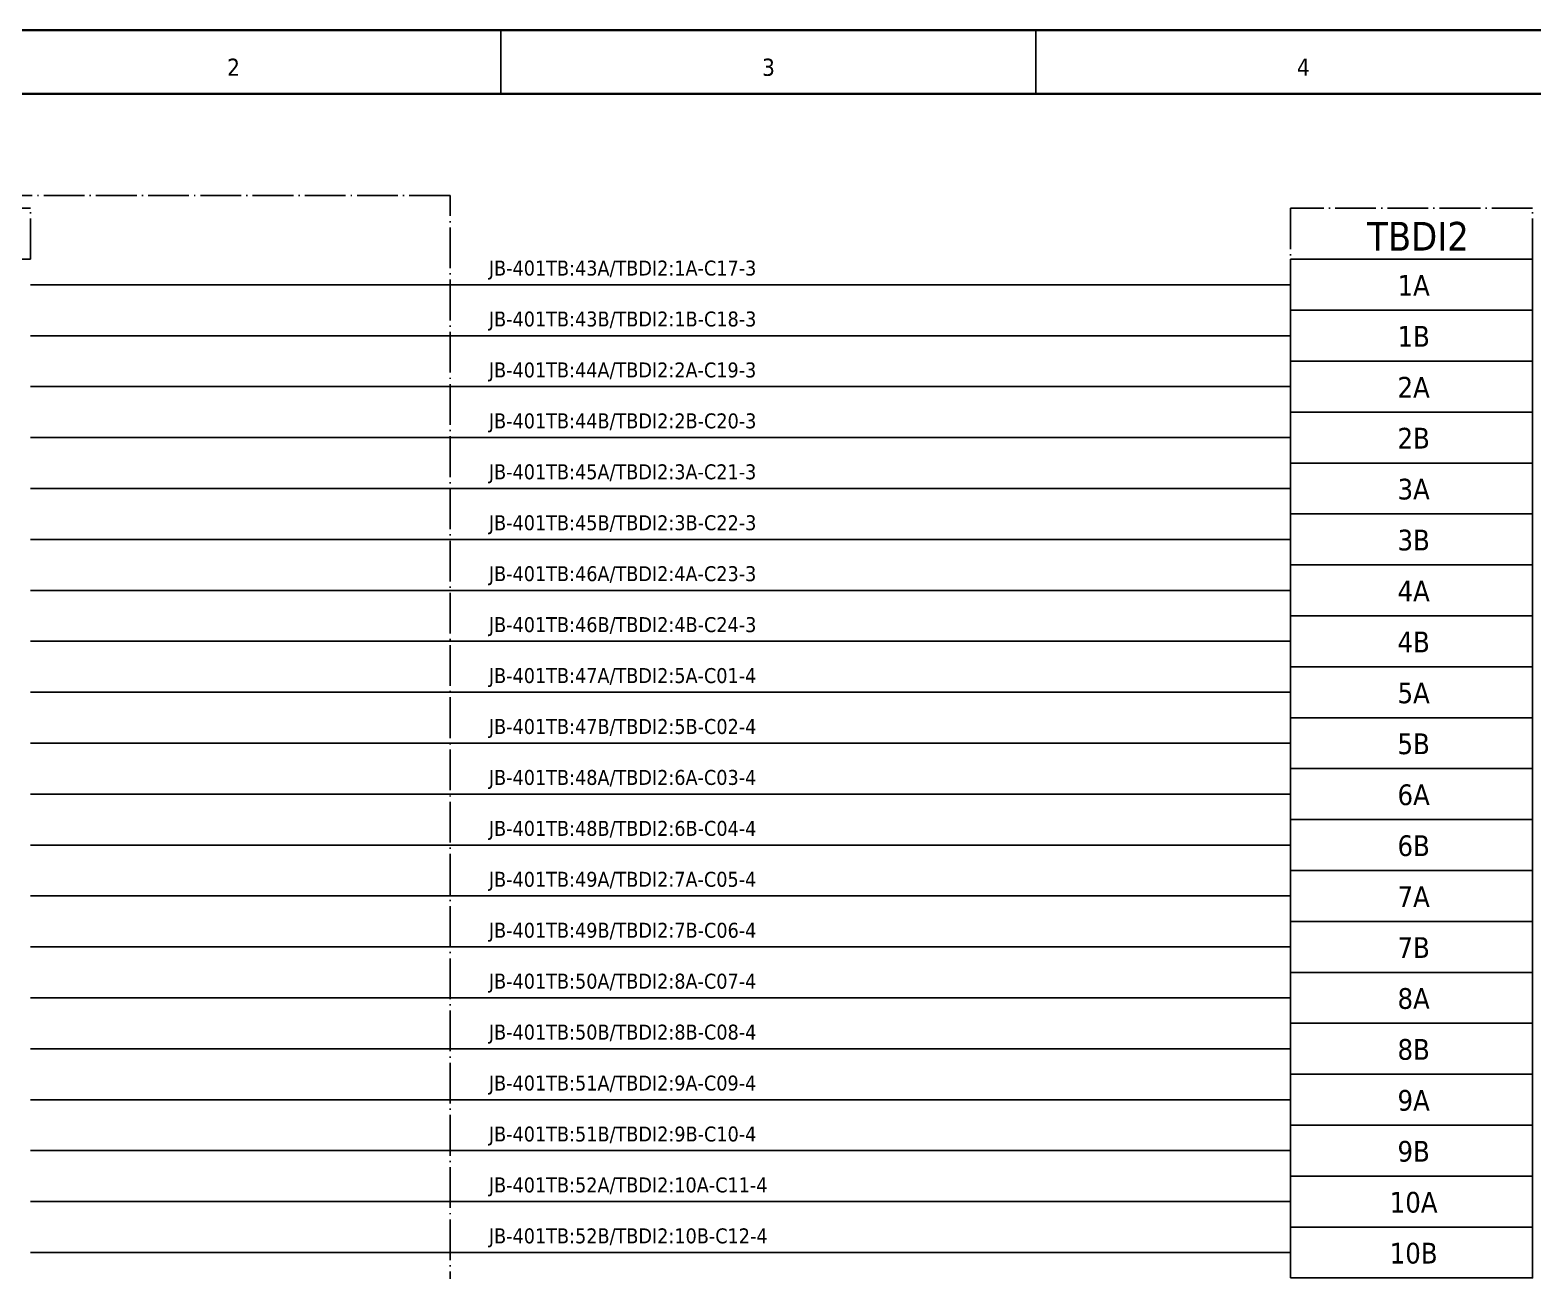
# Model space of a CAD drawing. Header units: millimetres. Extents: x 0 to 1792788, y -13 to 262234.
# Drawn here: x 89 to 207, y 199.6 to 297 of the extents above; entities that cross this region are included whole.
import ezdxf
from ezdxf.enums import TextEntityAlignment as Align

# ---------------------------------------------------------------- set-up
doc = ezdxf.new("R2010")
doc.units = ezdxf.units.MM
doc.linetypes.add('EPL_DASHDOT', pattern=[1, 0.8, -0.1, 0, -0.1])
for name, color, linetype, lineweight in [('EPLAN108', 5, 'Continuous', 35), ('EPLAN201', 7, 'Continuous', 35), ('EPLAN300', 5, 'Continuous', 25), ('EPLAN307', 134, 'EPL_DASHDOT', 25), ('EPLAN311', 7, 'Continuous', 25), ('EPLAN400', 5, 'Continuous', 35), ('EPLAN405', 7, 'Continuous', 25), ('EPLAN421', 5, 'Continuous', 35), ('EPLAN433', 251, 'Continuous', 35), ('EPLAN451', 7, 'Continuous', 35), ('EPLAN452', 7, 'Continuous', 35), ('EPLAN453', 7, 'Continuous', 35), ('EPLAN500', 7, 'Continuous', 35), ('EPLAN501', 7, 'Continuous', 35), ('EPLAN502', 7, 'Continuous', 35), ('EPLAN503', 7, 'Continuous', 35), ('EPLAN504', 7, 'Continuous', 35)]:
    doc.layers.add(name, color=color, linetype=linetype, lineweight=lineweight)
doc.styles.add('Tahoma', font='')
doc.styles.get('Tahoma').set_extended_font_data('Tahoma')

# ---------------------------------------------------------------- blocks, each defined once
blk = doc.blocks.new('EPLFRAME')
at = {"layer": 'EPLAN201', "linetype": 'Continuous', "lineweight": 25, "ltscale": 4}
for p, q in [((126, 297), (126, 292)), ((168, 297), (168, 292))]:
    blk.add_line(p, q, dxfattribs=at)
at = {"layer": 'EPLAN201', "linetype": 'Continuous', "lineweight": 35, "ltscale": 4}
blk.add_line((0, 292), (420, 292), dxfattribs=at)
blk.add_lwpolyline([(0, 0), (420, 0), (420, 297), (0, 297)], close=True, dxfattribs=at)
at = {"layer": 'EPLAN451', "color": 7, "style": 'Tahoma'}
for tag, p, height in [('14_10014', (101, 12), 2.26), ('14_10015', (185, 12), 2.26), ('14_10011', (101, 5), 2.26), ('14_10013', (332, 5), 1.63), ('14_10151', (73, 1), 1.63), ('14_10300', (415, 1), 1.63)]:
    blk.add_attdef(tag, p, '', height=height, dxfattribs=at)
blk.add_attdef('4_25020', text='', height=1.63, dxfattribs=at).set_placement((413, 1), align=Align.RIGHT)
at = {"layer": 'EPLAN452', "color": 7, "style": 'Tahoma'}
for tag, p, height in [('4_11041', (1, 17), 2.26), ('4_11071[1]', (1, 13), 1.63), ('4_11074[1]', (21, 13), 1.63), ('4_11070[1]', (41, 13), 1.63), ('4_11024', (73, 13), 1.63), ('4_11011', (231, 12), 2.26), ('4_11030', (301, 12), 2.26), ('4_20132_1001', (374, 13), 1.63), ('4_11071[2]', (1, 9), 1.63), ('4_11074[2]', (21, 9), 1.63), ('4_11070[2]', (41, 9), 1.63), ('4_11022', (73, 9), 1.63), ('4_20134_1001', (374, 9), 1.63), ('4_11071[3]', (1, 5), 1.63), ('4_11074[3]', (21, 5), 1.63), ('4_11070[3]', (41, 5), 1.63), ('4_11080', (73, 5), 1.63), ('4_11059', (301, 5), 1.63)]:
    blk.add_attdef(tag, p, '', height=height, dxfattribs=at)
for tag, height, p in [('4_11040', 2.26, (419, 17)), ('4_11000', 1.63, (419, 5)), ('4_11085', 1.63, (141, 1)), ('4_11086', 1.63, (183, 1))]:
    blk.add_attdef(tag, text='', height=height, dxfattribs=at).set_placement(p, align=Align.RIGHT)
at = {"layer": 'EPLAN453', "color": 7, "style": 'Tahoma'}
for tag, p in [('53_19005_1', (21, 293)), ('53_19005', (63, 293)), ('53_19005_8', (105, 293)), ('53_19005_6', (147, 293)), ('53_19005_7', (189, 293)), ('53_19005_9', (231, 293)), ('53_19005_3', (273, 293)), ('53_19005_2', (315, 293)), ('53_19005_4', (357, 293)), ('53_19005_5', (399, 293))]:
    blk.add_attdef(tag, text='', height=1.35, dxfattribs=at).set_placement(p, align=Align.BOTTOM_CENTER)
blk = doc.blocks.new('EPLSYM_LibrarySPECIAL_en_US_Symbol427_Variant5_Placement1')
at = {"layer": 'EPLAN421', "color": 5, "style": 'Tahoma'}
for tag, p in [('17_20029[1]', (-0.9525, 3.335)), ('17_20029[2]', (20.0025, 3.335))]:
    blk.add_attdef(tag, text='', height=1.1739, dxfattribs=at).set_placement(p, align=Align.BOTTOM_RIGHT)
at = {"layer": 'EPLAN433', "color": 251, "style": 'Tahoma'}
blk.add_attdef('17_20406_1', text='', height=1.6254, dxfattribs=at).set_placement((0.9525, 1.5875), align=Align.BOTTOM_RIGHT)
blk.add_attdef('17_20406', text='', height=1.6254, dxfattribs=at).set_placement((0.9525, 1.5875), align=Align.BOTTOM_LEFT)
blk = doc.blocks.new('EPLSYM_LibrarySPECIAL_en_US_Symbol427_Variant5_Placement1_1')
at = {"layer": 'EPLAN421', "color": 5, "style": 'Tahoma'}
for tag, p in [('17_20029[1]', (-0.9525, 3.335)), ('17_20029[2]', (20.0025, 3.335))]:
    blk.add_attdef(tag, text='', height=1.1739, dxfattribs=at).set_placement(p, align=Align.BOTTOM_RIGHT)
at = {"layer": 'EPLAN433', "color": 251, "style": 'Tahoma'}
blk.add_attdef('17_20406_1', text='', height=1.6254, dxfattribs=at).set_placement((0.9525, 1.5875), align=Align.BOTTOM_RIGHT)
blk.add_attdef('17_20406', text='', height=1.6254, dxfattribs=at).set_placement((0.9525, 1.5875), align=Align.BOTTOM_LEFT)
blk = doc.blocks.new('EPLSYM_LibrarySPECIAL_en_US_Symbol427_Variant5_Placement1_2')
at = {"layer": 'EPLAN421', "color": 5, "style": 'Tahoma'}
for tag, p in [('17_20029[1]', (-0.9525, 3.335)), ('17_20029[2]', (20.0025, 3.335))]:
    blk.add_attdef(tag, text='', height=1.1739, dxfattribs=at).set_placement(p, align=Align.BOTTOM_RIGHT)
at = {"layer": 'EPLAN433', "color": 251, "style": 'Tahoma'}
blk.add_attdef('17_20406_1', text='', height=1.6254, dxfattribs=at).set_placement((0.9525, 1.5875), align=Align.BOTTOM_RIGHT)
blk.add_attdef('17_20406', text='', height=1.6254, dxfattribs=at).set_placement((0.9525, 1.5875), align=Align.BOTTOM_LEFT)
blk = doc.blocks.new('EPLSYM_LibrarySPECIAL_en_US_Symbol427_Variant5_Placement1_3')
at = {"layer": 'EPLAN421', "color": 5, "style": 'Tahoma'}
for tag, p in [('17_20029[1]', (-0.9525, 3.335)), ('17_20029[2]', (20.0025, 3.335))]:
    blk.add_attdef(tag, text='', height=1.1739, dxfattribs=at).set_placement(p, align=Align.BOTTOM_RIGHT)
at = {"layer": 'EPLAN433', "color": 251, "style": 'Tahoma'}
blk.add_attdef('17_20406_1', text='', height=1.6254, dxfattribs=at).set_placement((0.9525, 1.5875), align=Align.BOTTOM_RIGHT)
blk.add_attdef('17_20406', text='', height=1.6254, dxfattribs=at).set_placement((0.9525, 1.5875), align=Align.BOTTOM_LEFT)
blk = doc.blocks.new('EPLSYM_LibrarySPECIAL_en_US_Symbol427_Variant5_Placement1_4')
at = {"layer": 'EPLAN421', "color": 5, "style": 'Tahoma'}
for tag, p in [('17_20029[1]', (-0.9525, 3.335)), ('17_20029[2]', (20.0025, 3.335))]:
    blk.add_attdef(tag, text='', height=1.1739, dxfattribs=at).set_placement(p, align=Align.BOTTOM_RIGHT)
at = {"layer": 'EPLAN433', "color": 251, "style": 'Tahoma'}
blk.add_attdef('17_20406_1', text='', height=1.6254, dxfattribs=at).set_placement((0.9525, 1.5875), align=Align.BOTTOM_RIGHT)
blk.add_attdef('17_20406', text='', height=1.6254, dxfattribs=at).set_placement((0.9525, 1.5875), align=Align.BOTTOM_LEFT)
blk = doc.blocks.new('EPLSYM_LibrarySPECIAL_en_US_Symbol427_Variant5_Placement1_5')
at = {"layer": 'EPLAN421', "color": 5, "style": 'Tahoma'}
for tag, p in [('17_20029[1]', (-0.9525, 3.335)), ('17_20029[2]', (20.0025, 3.335))]:
    blk.add_attdef(tag, text='', height=1.1739, dxfattribs=at).set_placement(p, align=Align.BOTTOM_RIGHT)
at = {"layer": 'EPLAN433', "color": 251, "style": 'Tahoma'}
blk.add_attdef('17_20406_1', text='', height=1.6254, dxfattribs=at).set_placement((0.9525, 1.5875), align=Align.BOTTOM_RIGHT)
blk.add_attdef('17_20406', text='', height=1.6254, dxfattribs=at).set_placement((0.9525, 1.5875), align=Align.BOTTOM_LEFT)
blk = doc.blocks.new('EPLSYM_LibrarySPECIAL_en_US_Symbol427_Variant5_Placement1_6')
at = {"layer": 'EPLAN421', "color": 5, "style": 'Tahoma'}
for tag, p in [('17_20029[1]', (-0.9525, 3.335)), ('17_20029[2]', (20.0025, 3.335))]:
    blk.add_attdef(tag, text='', height=1.1739, dxfattribs=at).set_placement(p, align=Align.BOTTOM_RIGHT)
at = {"layer": 'EPLAN433', "color": 251, "style": 'Tahoma'}
blk.add_attdef('17_20406_1', text='', height=1.6254, dxfattribs=at).set_placement((0.9525, 1.5875), align=Align.BOTTOM_RIGHT)
blk.add_attdef('17_20406', text='', height=1.6254, dxfattribs=at).set_placement((0.9525, 1.5875), align=Align.BOTTOM_LEFT)
blk = doc.blocks.new('EPLSYM_LibrarySPECIAL_en_US_Symbol427_Variant5_Placement1_7')
at = {"layer": 'EPLAN421', "color": 5, "style": 'Tahoma'}
for tag, p in [('17_20029[1]', (-0.9525, 3.335)), ('17_20029[2]', (20.0025, 3.335))]:
    blk.add_attdef(tag, text='', height=1.1739, dxfattribs=at).set_placement(p, align=Align.BOTTOM_RIGHT)
at = {"layer": 'EPLAN433', "color": 251, "style": 'Tahoma'}
blk.add_attdef('17_20406_1', text='', height=1.6254, dxfattribs=at).set_placement((0.9525, 1.5875), align=Align.BOTTOM_RIGHT)
blk.add_attdef('17_20406', text='', height=1.6254, dxfattribs=at).set_placement((0.9525, 1.5875), align=Align.BOTTOM_LEFT)
blk = doc.blocks.new('EPLSYM_LibrarySPECIAL_en_US_Symbol427_Variant5_Placement1_8')
at = {"layer": 'EPLAN421', "color": 5, "style": 'Tahoma'}
for tag, p in [('17_20029[1]', (-0.9525, 3.335)), ('17_20029[2]', (20.0025, 3.335))]:
    blk.add_attdef(tag, text='', height=1.1739, dxfattribs=at).set_placement(p, align=Align.BOTTOM_RIGHT)
at = {"layer": 'EPLAN433', "color": 251, "style": 'Tahoma'}
blk.add_attdef('17_20406_1', text='', height=1.6254, dxfattribs=at).set_placement((0.9525, 1.5875), align=Align.BOTTOM_RIGHT)
blk.add_attdef('17_20406', text='', height=1.6254, dxfattribs=at).set_placement((0.9525, 1.5875), align=Align.BOTTOM_LEFT)
blk = doc.blocks.new('EPLSYM_LibrarySPECIAL_en_US_Symbol427_Variant5_Placement1_9')
at = {"layer": 'EPLAN421', "color": 5, "style": 'Tahoma'}
for tag, p in [('17_20029[1]', (-0.9525, 3.335)), ('17_20029[2]', (20.0025, 3.335))]:
    blk.add_attdef(tag, text='', height=1.1739, dxfattribs=at).set_placement(p, align=Align.BOTTOM_RIGHT)
at = {"layer": 'EPLAN433', "color": 251, "style": 'Tahoma'}
blk.add_attdef('17_20406_1', text='', height=1.6254, dxfattribs=at).set_placement((0.9525, 1.5875), align=Align.BOTTOM_RIGHT)
blk.add_attdef('17_20406', text='', height=1.6254, dxfattribs=at).set_placement((0.9525, 1.5875), align=Align.BOTTOM_LEFT)
blk = doc.blocks.new('EPLSYM_LibrarySPECIAL_en_US_Symbol427_Variant5_Placement1_10')
at = {"layer": 'EPLAN421', "color": 5, "style": 'Tahoma'}
for tag, p in [('17_20029[1]', (-0.9525, 3.335)), ('17_20029[2]', (20.0025, 3.335))]:
    blk.add_attdef(tag, text='', height=1.1739, dxfattribs=at).set_placement(p, align=Align.BOTTOM_RIGHT)
at = {"layer": 'EPLAN433', "color": 251, "style": 'Tahoma'}
blk.add_attdef('17_20406_1', text='', height=1.6254, dxfattribs=at).set_placement((0.9525, 1.5875), align=Align.BOTTOM_RIGHT)
blk.add_attdef('17_20406', text='', height=1.6254, dxfattribs=at).set_placement((0.9525, 1.5875), align=Align.BOTTOM_LEFT)
blk = doc.blocks.new('EPLSYM_LibrarySPECIAL_en_US_Symbol427_Variant5_Placement1_11')
at = {"layer": 'EPLAN421', "color": 5, "style": 'Tahoma'}
for tag, p in [('17_20029[1]', (-0.9525, 3.335)), ('17_20029[2]', (20.0025, 3.335))]:
    blk.add_attdef(tag, text='', height=1.1739, dxfattribs=at).set_placement(p, align=Align.BOTTOM_RIGHT)
at = {"layer": 'EPLAN433', "color": 251, "style": 'Tahoma'}
blk.add_attdef('17_20406_1', text='', height=1.6254, dxfattribs=at).set_placement((0.9525, 1.5875), align=Align.BOTTOM_RIGHT)
blk.add_attdef('17_20406', text='', height=1.6254, dxfattribs=at).set_placement((0.9525, 1.5875), align=Align.BOTTOM_LEFT)
blk = doc.blocks.new('EPLSYM_LibrarySPECIAL_en_US_Symbol427_Variant5_Placement1_12')
at = {"layer": 'EPLAN421', "color": 5, "style": 'Tahoma'}
for tag, p in [('17_20029[1]', (-0.9525, 3.335)), ('17_20029[2]', (20.0025, 3.335))]:
    blk.add_attdef(tag, text='', height=1.1739, dxfattribs=at).set_placement(p, align=Align.BOTTOM_RIGHT)
at = {"layer": 'EPLAN433', "color": 251, "style": 'Tahoma'}
blk.add_attdef('17_20406_1', text='', height=1.6254, dxfattribs=at).set_placement((0.9525, 1.5875), align=Align.BOTTOM_RIGHT)
blk.add_attdef('17_20406', text='', height=1.6254, dxfattribs=at).set_placement((0.9525, 1.5875), align=Align.BOTTOM_LEFT)
blk = doc.blocks.new('EPLSYM_LibrarySPECIAL_en_US_Symbol427_Variant5_Placement1_13')
at = {"layer": 'EPLAN421', "color": 5, "style": 'Tahoma'}
for tag, p in [('17_20029[1]', (-0.9525, 3.335)), ('17_20029[2]', (20.0025, 3.335))]:
    blk.add_attdef(tag, text='', height=1.1739, dxfattribs=at).set_placement(p, align=Align.BOTTOM_RIGHT)
at = {"layer": 'EPLAN433', "color": 251, "style": 'Tahoma'}
blk.add_attdef('17_20406_1', text='', height=1.6254, dxfattribs=at).set_placement((0.9525, 1.5875), align=Align.BOTTOM_RIGHT)
blk.add_attdef('17_20406', text='', height=1.6254, dxfattribs=at).set_placement((0.9525, 1.5875), align=Align.BOTTOM_LEFT)
blk = doc.blocks.new('EPLSYM_LibrarySPECIAL_en_US_Symbol427_Variant5_Placement1_14')
at = {"layer": 'EPLAN421', "color": 5, "style": 'Tahoma'}
for tag, p in [('17_20029[1]', (-0.9525, 3.335)), ('17_20029[2]', (20.0025, 3.335))]:
    blk.add_attdef(tag, text='', height=1.1739, dxfattribs=at).set_placement(p, align=Align.BOTTOM_RIGHT)
at = {"layer": 'EPLAN433', "color": 251, "style": 'Tahoma'}
blk.add_attdef('17_20406_1', text='', height=1.6254, dxfattribs=at).set_placement((0.9525, 1.5875), align=Align.BOTTOM_RIGHT)
blk.add_attdef('17_20406', text='', height=1.6254, dxfattribs=at).set_placement((0.9525, 1.5875), align=Align.BOTTOM_LEFT)
blk = doc.blocks.new('EPLSYM_LibrarySPECIAL_en_US_Symbol427_Variant5_Placement1_15')
at = {"layer": 'EPLAN421', "color": 5, "style": 'Tahoma'}
for tag, p in [('17_20029[1]', (-0.9525, 3.335)), ('17_20029[2]', (20.0025, 3.335))]:
    blk.add_attdef(tag, text='', height=1.1739, dxfattribs=at).set_placement(p, align=Align.BOTTOM_RIGHT)
at = {"layer": 'EPLAN433', "color": 251, "style": 'Tahoma'}
blk.add_attdef('17_20406_1', text='', height=1.6254, dxfattribs=at).set_placement((0.9525, 1.5875), align=Align.BOTTOM_RIGHT)
blk.add_attdef('17_20406', text='', height=1.6254, dxfattribs=at).set_placement((0.9525, 1.5875), align=Align.BOTTOM_LEFT)
blk = doc.blocks.new('EPLSYM_LibrarySPECIAL_en_US_Symbol427_Variant5_Placement1_16')
at = {"layer": 'EPLAN421', "color": 5, "style": 'Tahoma'}
for tag, p in [('17_20029[1]', (-0.9525, 3.335)), ('17_20029[2]', (20.0025, 3.335))]:
    blk.add_attdef(tag, text='', height=1.1739, dxfattribs=at).set_placement(p, align=Align.BOTTOM_RIGHT)
at = {"layer": 'EPLAN433', "color": 251, "style": 'Tahoma'}
blk.add_attdef('17_20406_1', text='', height=1.6254, dxfattribs=at).set_placement((0.9525, 1.5875), align=Align.BOTTOM_RIGHT)
blk.add_attdef('17_20406', text='', height=1.6254, dxfattribs=at).set_placement((0.9525, 1.5875), align=Align.BOTTOM_LEFT)
blk = doc.blocks.new('EPLSYM_LibrarySPECIAL_en_US_Symbol427_Variant5_Placement1_17')
at = {"layer": 'EPLAN421', "color": 5, "style": 'Tahoma'}
for tag, p in [('17_20029[1]', (-0.9525, 3.335)), ('17_20029[2]', (20.0025, 3.335))]:
    blk.add_attdef(tag, text='', height=1.1739, dxfattribs=at).set_placement(p, align=Align.BOTTOM_RIGHT)
at = {"layer": 'EPLAN433', "color": 251, "style": 'Tahoma'}
blk.add_attdef('17_20406_1', text='', height=1.6254, dxfattribs=at).set_placement((0.9525, 1.5875), align=Align.BOTTOM_RIGHT)
blk.add_attdef('17_20406', text='', height=1.6254, dxfattribs=at).set_placement((0.9525, 1.5875), align=Align.BOTTOM_LEFT)
blk = doc.blocks.new('EPLSYM_LibrarySPECIAL_en_US_Symbol427_Variant5_Placement1_18')
at = {"layer": 'EPLAN421', "color": 5, "style": 'Tahoma'}
for tag, p in [('17_20029[1]', (-0.9525, 3.335)), ('17_20029[2]', (20.0025, 3.335))]:
    blk.add_attdef(tag, text='', height=1.1739, dxfattribs=at).set_placement(p, align=Align.BOTTOM_RIGHT)
at = {"layer": 'EPLAN433', "color": 251, "style": 'Tahoma'}
blk.add_attdef('17_20406_1', text='', height=1.6254, dxfattribs=at).set_placement((0.9525, 1.5875), align=Align.BOTTOM_RIGHT)
blk.add_attdef('17_20406', text='', height=1.6254, dxfattribs=at).set_placement((0.9525, 1.5875), align=Align.BOTTOM_LEFT)
blk = doc.blocks.new('EPLSYM_LibrarySPECIAL_en_US_Symbol427_Variant5_Placement1_19')
at = {"layer": 'EPLAN421', "color": 5, "style": 'Tahoma'}
for tag, p in [('17_20029[1]', (-0.9525, 3.335)), ('17_20029[2]', (20.0025, 3.335))]:
    blk.add_attdef(tag, text='', height=1.1739, dxfattribs=at).set_placement(p, align=Align.BOTTOM_RIGHT)
at = {"layer": 'EPLAN433', "color": 251, "style": 'Tahoma'}
blk.add_attdef('17_20406_1', text='', height=1.6254, dxfattribs=at).set_placement((0.9525, 1.5875), align=Align.BOTTOM_RIGHT)
blk.add_attdef('17_20406', text='', height=1.6254, dxfattribs=at).set_placement((0.9525, 1.5875), align=Align.BOTTOM_LEFT)
blk = doc.blocks.new('EPLSYM_LibrarySPECIAL_Symbol308_Variant0_Placement0')
at = {"layer": 'EPLAN405', "color": 7, "style": 'Tahoma'}
for tag, p in [('17_31011', (1.5, 6.35)), ('17_31002', (1.5, 0.5))]:
    blk.add_attdef(tag, text='', height=1.17, dxfattribs=at).set_placement(p, align=Align.BOTTOM_LEFT)
for tag, p in [('17_31004', (1.5, 4.4)), ('17_31003', (1.5, 2.45))]:
    blk.add_attdef(tag, p, '', height=1.17, dxfattribs=at)
blk = doc.blocks.new('EPLSYM_LibrarySPECIAL_Symbol2_Variant0_Placement1_22')
at = {"layer": 'EPLAN307', "lineweight": 25, "ltscale": 4}
blk.add_lwpolyline([(0, -182), (119, -182), (119, 0), (0, 0)], close=True, dxfattribs=at)
at = {"layer": 'EPLAN400', "color": 5, "style": 'Tahoma'}
blk.add_attdef('88_20010', text='', height=2.2575, dxfattribs=at).set_placement((-1.5, -0.9515), align=Align.TOP_RIGHT)
at = {"layer": 'EPLAN500', "color": 7, "style": 'Tahoma'}
blk.add_attdef('88_20027', text='', height=1.6254, dxfattribs=at).set_placement((-1.5, -4.57508), align=Align.TOP_RIGHT)
at = {"layer": 'EPLAN501', "color": 7, "style": 'Tahoma'}
blk.add_attdef('88_20011', text='', height=1.6254, dxfattribs=at).set_placement((-1.5, -9.97508), align=Align.TOP_RIGHT)
at = {"layer": 'EPLAN502', "color": 7, "style": 'Tahoma'}
blk.add_attdef('88_20025', text='', height=1.6254, dxfattribs=at).set_placement((-1.5, -12.67508), align=Align.TOP_RIGHT)
at = {"layer": 'EPLAN503', "color": 7, "style": 'Tahoma'}
blk.add_attdef('88_20024', text='', height=1.6254, dxfattribs=at).set_placement((-1.5, -15.37508), align=Align.TOP_RIGHT)
at = {"layer": 'EPLAN504', "color": 7, "style": 'Tahoma'}
blk.add_attdef('88_20901[1]', text='', height=1.6254, dxfattribs=at).set_placement((-1.5, -7.27508), align=Align.TOP_RIGHT)

msp = doc.modelspace()

# ---------------------------------------------------------------- linework, layer by layer
at = {"layer": 'EPLAN300', "lineweight": 25, "ltscale": 4}
for points in [[(188, 275), (207, 275), (207, 279), (188, 279)], [(188, 271), (207, 271), (207, 275), (188, 275)], [(188, 267), (207, 267), (207, 271), (188, 271)], [(188, 263), (207, 263), (207, 267), (188, 267)], [(188, 259), (207, 259), (207, 263), (188, 263)], [(188, 255), (207, 255), (207, 259), (188, 259)], [(188, 251), (207, 251), (207, 255), (188, 255)], [(188, 247), (207, 247), (207, 251), (188, 251)], [(188, 243), (207, 243), (207, 247), (188, 247)], [(188, 239), (207, 239), (207, 243), (188, 243)], [(188, 235), (207, 235), (207, 239), (188, 239)], [(188, 231), (207, 231), (207, 235), (188, 235)], [(188, 227), (207, 227), (207, 231), (188, 231)], [(188, 223), (207, 223), (207, 227), (188, 227)], [(188, 219), (207, 219), (207, 223), (188, 223)], [(188, 215), (207, 215), (207, 219), (188, 219)], [(188, 211), (207, 211), (207, 215), (188, 215)], [(188, 207), (207, 207), (207, 211), (188, 211)], [(188, 203), (207, 203), (207, 207), (188, 207)], [(188, 199), (207, 199), (207, 203), (188, 203)]]:
    msp.add_lwpolyline(points, close=True, dxfattribs=at)
at = {"layer": 'EPLAN307', "lineweight": 25, "ltscale": 4}
for points in [[(70.05, 279), (89.05, 279), (89.05, 283), (70.05, 283)], [(188, 279), (207, 279), (207, 283), (188, 283)]]:
    msp.add_lwpolyline(points, close=True, dxfattribs=at)
at = {"layer": 'EPLAN311', "color": 7, "ltscale": 4}
for p, q in [((188, 277), (89.05, 277)), ((188, 273), (89.05, 273)), ((188, 269), (89.05, 269)), ((188, 265), (89.05, 265)), ((188, 261), (89.05, 261)), ((188, 257), (89.05, 257)), ((188, 253), (89.05, 253)), ((188, 249), (89.05, 249)), ((188, 245), (89.05, 245)), ((188, 241), (89.05, 241)), ((188, 237), (89.05, 237)), ((188, 233), (89.05, 233)), ((188, 229), (89.05, 229)), ((188, 225), (89.05, 225)), ((188, 221), (89.05, 221)), ((188, 217), (89.05, 217)), ((188, 213), (89.05, 213)), ((188, 209), (89.05, 209)), ((188, 205), (89.05, 205)), ((188, 201), (89.05, 201))]:
    msp.add_line(p, q, dxfattribs=at)

# ---------------------------------------------------------------- block references
ref = msp.add_blockref('EPLFRAME', (0, 0))
ref.add_attrib('53_19005_6', '3', dxfattribs={"layer": 'EPLAN453', "color": 7, "height": 1.35, "style": 'Tahoma'}).set_placement((147, 293), align=Align.BOTTOM_CENTER)
ref.add_attrib('53_19005_7', '4', dxfattribs={"layer": 'EPLAN453', "color": 7, "height": 1.35, "style": 'Tahoma'}).set_placement((189, 293), align=Align.BOTTOM_CENTER)
ref.add_attrib('53_19005_8', '2', dxfattribs={"layer": 'EPLAN453', "color": 7, "height": 1.35, "style": 'Tahoma'}).set_placement((105, 293), align=Align.BOTTOM_CENTER)
msp.add_blockref('EPLSYM_LibrarySPECIAL_Symbol2_Variant0_Placement1_22', (3, 284))
ref = msp.add_blockref('EPLSYM_LibrarySPECIAL_Symbol308_Variant0_Placement0', (125, 277))
ref.add_attrib('17_31011', 'JB-401TB:43A/TBDI2:1A-C17-3', dxfattribs={"layer": 'EPLAN405', "color": 7, "height": 1.1739, "style": 'Tahoma'}).set_placement((125.05, 277.37), align=Align.BOTTOM_LEFT)
ref = msp.add_blockref('EPLSYM_LibrarySPECIAL_en_US_Symbol427_Variant5_Placement1', (188, 277))
ref.add_attrib('17_20011', '1A', dxfattribs={"layer": 'EPLAN501', "color": 7, "height": 1.625, "style": 'Tahoma'}).set_placement((197.66, 275.65), align=Align.BOTTOM_CENTER)
ref = msp.add_blockref('EPLSYM_LibrarySPECIAL_Symbol308_Variant0_Placement0', (125, 273))
ref.add_attrib('17_31011', 'JB-401TB:43B/TBDI2:1B-C18-3', dxfattribs={"layer": 'EPLAN405', "color": 7, "height": 1.1739, "style": 'Tahoma'}).set_placement((125.05, 273.37), align=Align.BOTTOM_LEFT)
ref = msp.add_blockref('EPLSYM_LibrarySPECIAL_en_US_Symbol427_Variant5_Placement1_1', (188, 273))
ref.add_attrib('17_20011', '1B', dxfattribs={"layer": 'EPLAN501', "color": 7, "height": 1.625, "style": 'Tahoma'}).set_placement((197.66, 271.65), align=Align.BOTTOM_CENTER)
ref = msp.add_blockref('EPLSYM_LibrarySPECIAL_Symbol308_Variant0_Placement0', (125, 269))
ref.add_attrib('17_31011', 'JB-401TB:44A/TBDI2:2A-C19-3', dxfattribs={"layer": 'EPLAN405', "color": 7, "height": 1.1739, "style": 'Tahoma'}).set_placement((125.05, 269.37), align=Align.BOTTOM_LEFT)
ref = msp.add_blockref('EPLSYM_LibrarySPECIAL_en_US_Symbol427_Variant5_Placement1_2', (188, 269))
ref.add_attrib('17_20011', '2A', dxfattribs={"layer": 'EPLAN501', "color": 7, "height": 1.625, "style": 'Tahoma'}).set_placement((197.66, 267.65), align=Align.BOTTOM_CENTER)
ref = msp.add_blockref('EPLSYM_LibrarySPECIAL_Symbol308_Variant0_Placement0', (125, 265))
ref.add_attrib('17_31011', 'JB-401TB:44B/TBDI2:2B-C20-3', dxfattribs={"layer": 'EPLAN405', "color": 7, "height": 1.1739, "style": 'Tahoma'}).set_placement((125.05, 265.37), align=Align.BOTTOM_LEFT)
ref = msp.add_blockref('EPLSYM_LibrarySPECIAL_en_US_Symbol427_Variant5_Placement1_3', (188, 265))
ref.add_attrib('17_20011', '2B', dxfattribs={"layer": 'EPLAN501', "color": 7, "height": 1.625, "style": 'Tahoma'}).set_placement((197.66, 263.65), align=Align.BOTTOM_CENTER)
ref = msp.add_blockref('EPLSYM_LibrarySPECIAL_Symbol308_Variant0_Placement0', (125, 261))
ref.add_attrib('17_31011', 'JB-401TB:45A/TBDI2:3A-C21-3', dxfattribs={"layer": 'EPLAN405', "color": 7, "height": 1.1739, "style": 'Tahoma'}).set_placement((125.05, 261.37), align=Align.BOTTOM_LEFT)
ref = msp.add_blockref('EPLSYM_LibrarySPECIAL_en_US_Symbol427_Variant5_Placement1_4', (188, 261))
ref.add_attrib('17_20011', '3A', dxfattribs={"layer": 'EPLAN501', "color": 7, "height": 1.625, "style": 'Tahoma'}).set_placement((197.66, 259.65), align=Align.BOTTOM_CENTER)
ref = msp.add_blockref('EPLSYM_LibrarySPECIAL_Symbol308_Variant0_Placement0', (125, 257))
ref.add_attrib('17_31011', 'JB-401TB:45B/TBDI2:3B-C22-3', dxfattribs={"layer": 'EPLAN405', "color": 7, "height": 1.1739, "style": 'Tahoma'}).set_placement((125.05, 257.37), align=Align.BOTTOM_LEFT)
ref = msp.add_blockref('EPLSYM_LibrarySPECIAL_en_US_Symbol427_Variant5_Placement1_5', (188, 257))
ref.add_attrib('17_20011', '3B', dxfattribs={"layer": 'EPLAN501', "color": 7, "height": 1.625, "style": 'Tahoma'}).set_placement((197.66, 255.65), align=Align.BOTTOM_CENTER)
ref = msp.add_blockref('EPLSYM_LibrarySPECIAL_Symbol308_Variant0_Placement0', (125, 253))
ref.add_attrib('17_31011', 'JB-401TB:46A/TBDI2:4A-C23-3', dxfattribs={"layer": 'EPLAN405', "color": 7, "height": 1.1739, "style": 'Tahoma'}).set_placement((125.05, 253.37), align=Align.BOTTOM_LEFT)
ref = msp.add_blockref('EPLSYM_LibrarySPECIAL_en_US_Symbol427_Variant5_Placement1_6', (188, 253))
ref.add_attrib('17_20011', '4A', dxfattribs={"layer": 'EPLAN501', "color": 7, "height": 1.625, "style": 'Tahoma'}).set_placement((197.66, 251.65), align=Align.BOTTOM_CENTER)
ref = msp.add_blockref('EPLSYM_LibrarySPECIAL_Symbol308_Variant0_Placement0', (125, 249))
ref.add_attrib('17_31011', 'JB-401TB:46B/TBDI2:4B-C24-3', dxfattribs={"layer": 'EPLAN405', "color": 7, "height": 1.1739, "style": 'Tahoma'}).set_placement((125.05, 249.37), align=Align.BOTTOM_LEFT)
ref = msp.add_blockref('EPLSYM_LibrarySPECIAL_en_US_Symbol427_Variant5_Placement1_7', (188, 249))
ref.add_attrib('17_20011', '4B', dxfattribs={"layer": 'EPLAN501', "color": 7, "height": 1.625, "style": 'Tahoma'}).set_placement((197.66, 247.65), align=Align.BOTTOM_CENTER)
ref = msp.add_blockref('EPLSYM_LibrarySPECIAL_Symbol308_Variant0_Placement0', (125, 245))
ref.add_attrib('17_31011', 'JB-401TB:47A/TBDI2:5A-C01-4', dxfattribs={"layer": 'EPLAN405', "color": 7, "height": 1.1739, "style": 'Tahoma'}).set_placement((125.05, 245.37), align=Align.BOTTOM_LEFT)
ref = msp.add_blockref('EPLSYM_LibrarySPECIAL_en_US_Symbol427_Variant5_Placement1_8', (188, 245))
ref.add_attrib('17_20011', '5A', dxfattribs={"layer": 'EPLAN501', "color": 7, "height": 1.625, "style": 'Tahoma'}).set_placement((197.66, 243.65), align=Align.BOTTOM_CENTER)
ref = msp.add_blockref('EPLSYM_LibrarySPECIAL_Symbol308_Variant0_Placement0', (125, 241))
ref.add_attrib('17_31011', 'JB-401TB:47B/TBDI2:5B-C02-4', dxfattribs={"layer": 'EPLAN405', "color": 7, "height": 1.1739, "style": 'Tahoma'}).set_placement((125.05, 241.37), align=Align.BOTTOM_LEFT)
ref = msp.add_blockref('EPLSYM_LibrarySPECIAL_en_US_Symbol427_Variant5_Placement1_9', (188, 241))
ref.add_attrib('17_20011', '5B', dxfattribs={"layer": 'EPLAN501', "color": 7, "height": 1.625, "style": 'Tahoma'}).set_placement((197.66, 239.65), align=Align.BOTTOM_CENTER)
ref = msp.add_blockref('EPLSYM_LibrarySPECIAL_Symbol308_Variant0_Placement0', (125, 237))
ref.add_attrib('17_31011', 'JB-401TB:48A/TBDI2:6A-C03-4', dxfattribs={"layer": 'EPLAN405', "color": 7, "height": 1.1739, "style": 'Tahoma'}).set_placement((125.05, 237.37), align=Align.BOTTOM_LEFT)
ref = msp.add_blockref('EPLSYM_LibrarySPECIAL_en_US_Symbol427_Variant5_Placement1_10', (188, 237))
ref.add_attrib('17_20011', '6A', dxfattribs={"layer": 'EPLAN501', "color": 7, "height": 1.625, "style": 'Tahoma'}).set_placement((197.66, 235.65), align=Align.BOTTOM_CENTER)
ref = msp.add_blockref('EPLSYM_LibrarySPECIAL_Symbol308_Variant0_Placement0', (125, 233))
ref.add_attrib('17_31011', 'JB-401TB:48B/TBDI2:6B-C04-4', dxfattribs={"layer": 'EPLAN405', "color": 7, "height": 1.1739, "style": 'Tahoma'}).set_placement((125.05, 233.37), align=Align.BOTTOM_LEFT)
ref = msp.add_blockref('EPLSYM_LibrarySPECIAL_en_US_Symbol427_Variant5_Placement1_11', (188, 233))
ref.add_attrib('17_20011', '6B', dxfattribs={"layer": 'EPLAN501', "color": 7, "height": 1.625, "style": 'Tahoma'}).set_placement((197.66, 231.65), align=Align.BOTTOM_CENTER)
ref = msp.add_blockref('EPLSYM_LibrarySPECIAL_Symbol308_Variant0_Placement0', (125, 229))
ref.add_attrib('17_31011', 'JB-401TB:49A/TBDI2:7A-C05-4', dxfattribs={"layer": 'EPLAN405', "color": 7, "height": 1.1739, "style": 'Tahoma'}).set_placement((125.05, 229.37), align=Align.BOTTOM_LEFT)
ref = msp.add_blockref('EPLSYM_LibrarySPECIAL_en_US_Symbol427_Variant5_Placement1_12', (188, 229))
ref.add_attrib('17_20011', '7A', dxfattribs={"layer": 'EPLAN501', "color": 7, "height": 1.625, "style": 'Tahoma'}).set_placement((197.66, 227.65), align=Align.BOTTOM_CENTER)
ref = msp.add_blockref('EPLSYM_LibrarySPECIAL_Symbol308_Variant0_Placement0', (125, 225))
ref.add_attrib('17_31011', 'JB-401TB:49B/TBDI2:7B-C06-4', dxfattribs={"layer": 'EPLAN405', "color": 7, "height": 1.1739, "style": 'Tahoma'}).set_placement((125.05, 225.37), align=Align.BOTTOM_LEFT)
ref = msp.add_blockref('EPLSYM_LibrarySPECIAL_en_US_Symbol427_Variant5_Placement1_13', (188, 225))
ref.add_attrib('17_20011', '7B', dxfattribs={"layer": 'EPLAN501', "color": 7, "height": 1.625, "style": 'Tahoma'}).set_placement((197.66, 223.65), align=Align.BOTTOM_CENTER)
ref = msp.add_blockref('EPLSYM_LibrarySPECIAL_Symbol308_Variant0_Placement0', (125, 221))
ref.add_attrib('17_31011', 'JB-401TB:50A/TBDI2:8A-C07-4', dxfattribs={"layer": 'EPLAN405', "color": 7, "height": 1.1739, "style": 'Tahoma'}).set_placement((125.05, 221.37), align=Align.BOTTOM_LEFT)
ref = msp.add_blockref('EPLSYM_LibrarySPECIAL_en_US_Symbol427_Variant5_Placement1_14', (188, 221))
ref.add_attrib('17_20011', '8A', dxfattribs={"layer": 'EPLAN501', "color": 7, "height": 1.625, "style": 'Tahoma'}).set_placement((197.66, 219.65), align=Align.BOTTOM_CENTER)
ref = msp.add_blockref('EPLSYM_LibrarySPECIAL_Symbol308_Variant0_Placement0', (125, 217))
ref.add_attrib('17_31011', 'JB-401TB:50B/TBDI2:8B-C08-4', dxfattribs={"layer": 'EPLAN405', "color": 7, "height": 1.1739, "style": 'Tahoma'}).set_placement((125.05, 217.37), align=Align.BOTTOM_LEFT)
ref = msp.add_blockref('EPLSYM_LibrarySPECIAL_en_US_Symbol427_Variant5_Placement1_15', (188, 217))
ref.add_attrib('17_20011', '8B', dxfattribs={"layer": 'EPLAN501', "color": 7, "height": 1.625, "style": 'Tahoma'}).set_placement((197.66, 215.65), align=Align.BOTTOM_CENTER)
ref = msp.add_blockref('EPLSYM_LibrarySPECIAL_Symbol308_Variant0_Placement0', (125, 213))
ref.add_attrib('17_31011', 'JB-401TB:51A/TBDI2:9A-C09-4', dxfattribs={"layer": 'EPLAN405', "color": 7, "height": 1.1739, "style": 'Tahoma'}).set_placement((125.05, 213.37), align=Align.BOTTOM_LEFT)
ref = msp.add_blockref('EPLSYM_LibrarySPECIAL_en_US_Symbol427_Variant5_Placement1_16', (188, 213))
ref.add_attrib('17_20011', '9A', dxfattribs={"layer": 'EPLAN501', "color": 7, "height": 1.625, "style": 'Tahoma'}).set_placement((197.66, 211.65), align=Align.BOTTOM_CENTER)
ref = msp.add_blockref('EPLSYM_LibrarySPECIAL_Symbol308_Variant0_Placement0', (125, 209))
ref.add_attrib('17_31011', 'JB-401TB:51B/TBDI2:9B-C10-4', dxfattribs={"layer": 'EPLAN405', "color": 7, "height": 1.1739, "style": 'Tahoma'}).set_placement((125.05, 209.37), align=Align.BOTTOM_LEFT)
ref = msp.add_blockref('EPLSYM_LibrarySPECIAL_en_US_Symbol427_Variant5_Placement1_17', (188, 209))
ref.add_attrib('17_20011', '9B', dxfattribs={"layer": 'EPLAN501', "color": 7, "height": 1.625, "style": 'Tahoma'}).set_placement((197.66, 207.65), align=Align.BOTTOM_CENTER)
ref = msp.add_blockref('EPLSYM_LibrarySPECIAL_Symbol308_Variant0_Placement0', (125, 205))
ref.add_attrib('17_31011', 'JB-401TB:52A/TBDI2:10A-C11-4', dxfattribs={"layer": 'EPLAN405', "color": 7, "height": 1.1739, "style": 'Tahoma'}).set_placement((125.05, 205.37), align=Align.BOTTOM_LEFT)
ref = msp.add_blockref('EPLSYM_LibrarySPECIAL_en_US_Symbol427_Variant5_Placement1_18', (188, 205))
ref.add_attrib('17_20011', '10A', dxfattribs={"layer": 'EPLAN501', "color": 7, "height": 1.625, "style": 'Tahoma'}).set_placement((197.66, 203.65), align=Align.BOTTOM_CENTER)
ref = msp.add_blockref('EPLSYM_LibrarySPECIAL_Symbol308_Variant0_Placement0', (125, 201))
ref.add_attrib('17_31011', 'JB-401TB:52B/TBDI2:10B-C12-4', dxfattribs={"layer": 'EPLAN405', "color": 7, "height": 1.1739, "style": 'Tahoma'}).set_placement((125.05, 201.37), align=Align.BOTTOM_LEFT)
ref = msp.add_blockref('EPLSYM_LibrarySPECIAL_en_US_Symbol427_Variant5_Placement1_19', (188, 201))
ref.add_attrib('17_20011', '10B', dxfattribs={"layer": 'EPLAN501', "color": 7, "height": 1.625, "style": 'Tahoma'}).set_placement((197.66, 199.65), align=Align.BOTTOM_CENTER)

# ---------------------------------------------------------------- texts
at = {"layer": 'EPLAN108', "color": 5, "style": 'Tahoma'}
msp.add_text('TBDI2', height=2.257, dxfattribs=at).set_placement((198, 279), align=Align.BOTTOM_CENTER)

doc.saveas('drawing.dxf')
